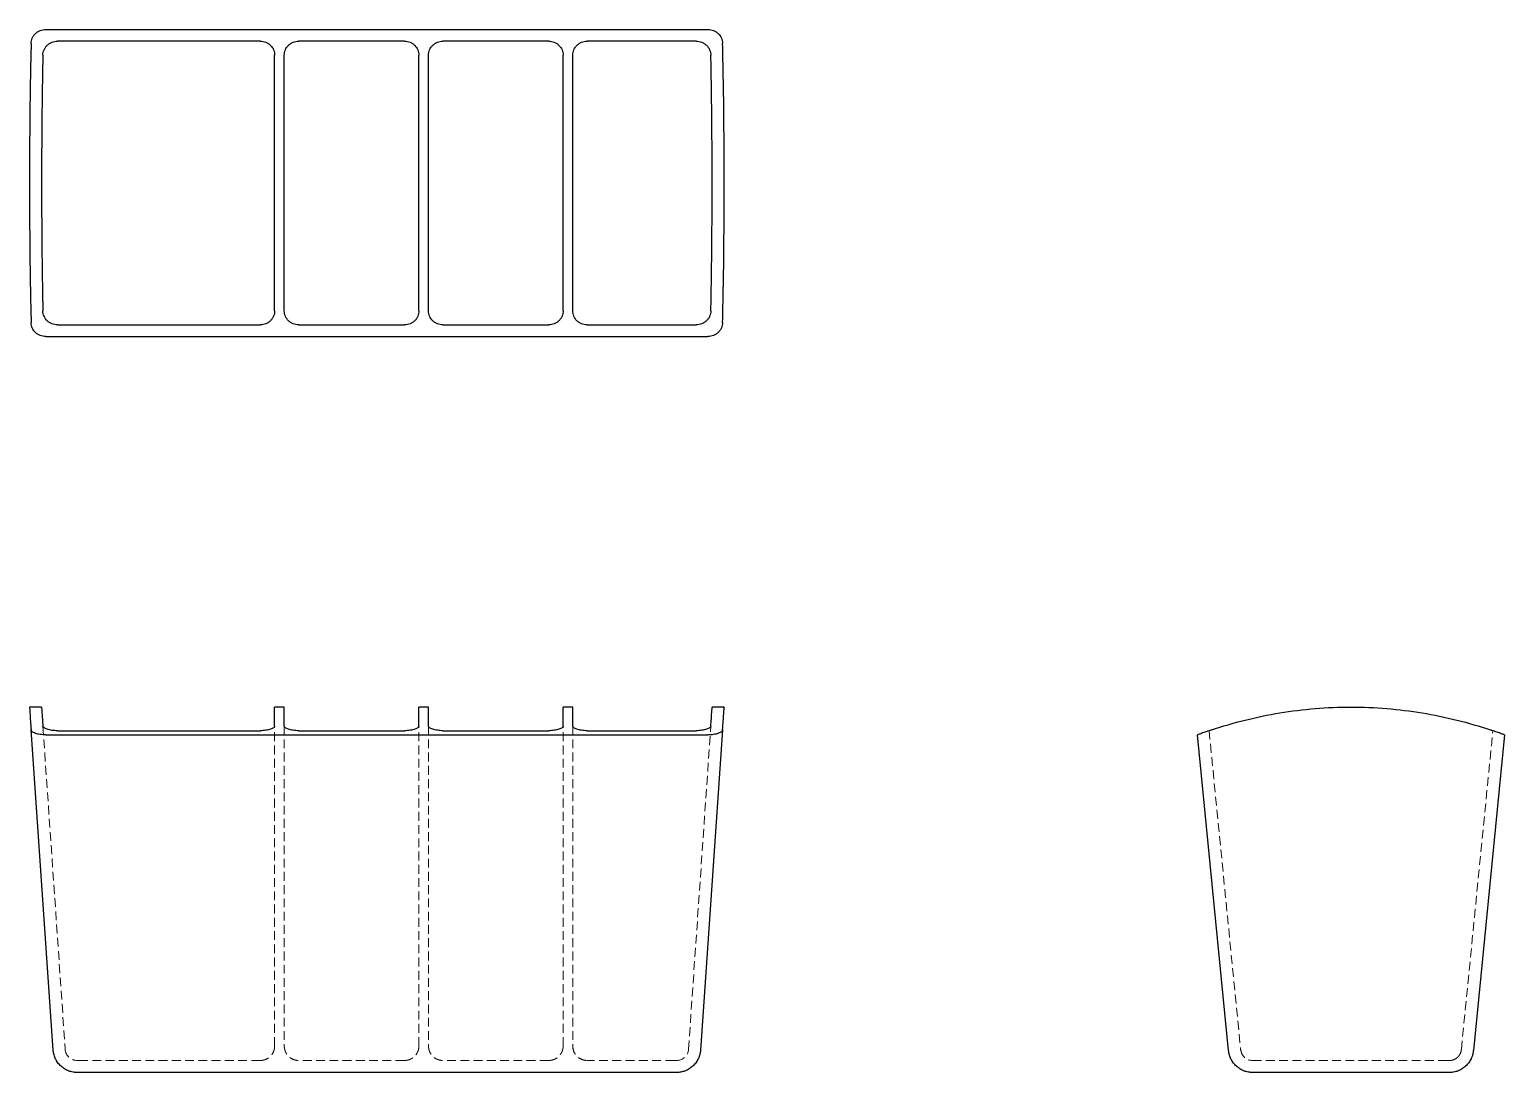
# Model space of a CAD drawing. Header units: millimetres. Extents: x 33 to 245, y 30 to 180.
import ezdxf

# ---------------------------------------------------------------- set-up
doc = ezdxf.new("R2010")
doc.units = ezdxf.units.MM
doc.linetypes.add('HIDDEN', pattern=[1.905, 1.27, -0.635])

msp = doc.modelspace()

# ---------------------------------------------------------------- linework, layer by layer
at = {"color": 7, "linetype": 'Continuous', "lineweight": 25}
for p, q in [((35.42, 180.06), (130.58, 180.06)), ((66.24, 178.39), (37.11, 178.39)), ((86.97, 178.39), (71.77, 178.39)), ((107.7, 178.39), (92.5, 178.39)), ((128.89, 178.39), (113.23, 178.39)), ((68.31, 139.63), (68.31, 176.37)), ((69.69, 139.63), (69.69, 176.37)), ((89.04, 139.63), (89.04, 176.37)), ((90.42, 139.63), (90.42, 176.37)), ((109.77, 139.63), (109.77, 176.37)), ((111.15, 139.63), (111.15, 176.37)), ((35.42, 135.94), (130.58, 135.94)), ((37.11, 137.61), (66.24, 137.61)), ((71.77, 137.61), (86.97, 137.61)), ((92.5, 137.61), (107.7, 137.61)), ((113.23, 137.61), (128.89, 137.61)), ((34.81, 82.69), (33.08, 82.69)), ((69.69, 82.69), (68.31, 82.69)), ((68.31, 79.95), (68.31, 82.69)), ((69.69, 79.95), (69.69, 82.69)), ((90.42, 82.69), (89.04, 82.69)), ((89.04, 79.95), (89.04, 82.69)), ((90.42, 79.95), (90.42, 82.69)), ((111.15, 82.69), (109.77, 82.69)), ((109.77, 79.95), (109.77, 82.69)), ((111.15, 79.95), (111.15, 82.69)), ((132.92, 82.69), (131.19, 82.69)), ((36.48, 33.39), (33.31, 79.4)), ((35.42, 78.69), (130.58, 78.69)), ((37.11, 79.29), (66.24, 79.29)), ((71.77, 79.29), (86.97, 79.29)), ((92.5, 79.29), (107.7, 79.29)), ((113.23, 79.29), (128.89, 79.29)), ((132.69, 79.4), (129.52, 33.39)), ((205.41, 33.33), (200.94, 78.69)), ((245.06, 78.69), (240.59, 33.33)), ((126.07, 30.18), (39.93, 30.18)), ((237.14, 30.18), (208.86, 30.18))]:
    msp.add_line(p, q, dxfattribs=at)
at = {"color": 7, "linetype": 'HIDDEN', "lineweight": 18}
for p, q in [((35, 79.94), (38.21, 33.51)), ((68.31, 33.98), (68.31, 79.95)), ((69.69, 79.95), (69.69, 33.98)), ((89.04, 33.98), (89.04, 79.95)), ((90.42, 79.95), (90.42, 33.98)), ((109.77, 33.98), (109.77, 79.95)), ((111.15, 79.95), (111.15, 33.98)), ((127.79, 33.51), (131, 79.94)), ((202.61, 79.29), (207.14, 33.46)), ((238.86, 33.46), (243.39, 79.29)), ((66.24, 31.9), (40.27, 31.9)), ((86.97, 31.9), (71.77, 31.9)), ((107.7, 31.9), (92.5, 31.9)), ((125.73, 31.9), (113.23, 31.9)), ((236.8, 31.9), (209.2, 31.9)), ((238.78, 33.45), (238.86, 33.46))]:
    msp.add_line(p, q, dxfattribs=at)
for centre, start, end in [((39.93, 33.63), 183.9517, 270), ((126.07, 33.63), 270, 356.0483), ((208.86, 33.63), 185.6359, 270), ((237.14, 33.63), 270, 291.6075), ((237.14, 33.63), 331.5259, 354.3641)]:
    msp.add_arc(centre, 1.73, start, end, dxfattribs=at)
at = {"color": 7, "linetype": 'Continuous', "lineweight": 25}
for points, knots in [([(33.31, 178.06), (33.31, 178.19), (33.32, 178.32), (33.38, 178.58), (33.42, 178.7), (33.53, 178.94), (33.6, 179.06), (33.75, 179.27), (33.84, 179.38), (34.03, 179.56), (34.14, 179.64), (34.36, 179.79), (34.49, 179.85), (34.86, 180.01), (35.14, 180.06), (35.42, 180.06)], [0, 0, 0, 0, 0.125, 0.125, 0.25, 0.25, 0.375, 0.375, 0.5, 0.5, 0.625, 0.625, 0.75, 0.75, 1, 1, 1, 1]), ([(35, 176.38), (35, 176.51), (35.02, 176.64), (35.08, 176.9), (35.12, 177.02), (35.23, 177.27), (35.29, 177.38), (35.44, 177.6), (35.53, 177.7), (35.72, 177.89), (35.83, 177.97), (36.06, 178.12), (36.18, 178.18), (36.56, 178.33), (36.83, 178.39), (37.11, 178.39)], [0, 0, 0, 0, 0.125, 0.125, 0.25, 0.25, 0.375, 0.375, 0.5, 0.5, 0.625, 0.625, 0.75, 0.75, 1, 1, 1, 1]), ([(66.24, 178.39), (66.38, 178.39), (66.51, 178.37), (66.78, 178.32), (66.92, 178.28), (67.17, 178.18), (67.29, 178.11), (67.51, 177.97), (67.62, 177.88), (67.9, 177.6), (68.06, 177.38), (68.21, 177.01), (68.25, 176.89), (68.3, 176.63), (68.31, 176.5), (68.31, 176.37)], [0, 0, 0, 0, 0.125, 0.125, 0.25, 0.25, 0.375, 0.375, 0.5, 0.5, 0.75, 0.75, 0.875, 0.875, 1, 1, 1, 1]), ([(69.69, 176.37), (69.69, 176.5), (69.71, 176.63), (69.76, 176.89), (69.8, 177.01), (69.9, 177.26), (69.96, 177.37), (70.11, 177.59), (70.2, 177.69), (70.39, 177.88), (70.49, 177.96), (70.72, 178.11), (70.84, 178.18), (71.22, 178.33), (71.49, 178.39), (71.77, 178.39)], [0, 0, 0, 0, 0.125, 0.125, 0.25, 0.25, 0.375, 0.375, 0.5, 0.5, 0.625, 0.625, 0.75, 0.75, 1, 1, 1, 1]), ([(86.97, 178.39), (87.11, 178.39), (87.24, 178.37), (87.51, 178.32), (87.64, 178.28), (87.9, 178.18), (88.02, 178.11), (88.24, 177.97), (88.35, 177.88), (88.63, 177.6), (88.78, 177.38), (88.94, 177.01), (88.98, 176.89), (89.03, 176.63), (89.04, 176.5), (89.04, 176.37)], [0, 0, 0, 0, 0.125, 0.125, 0.25, 0.25, 0.375, 0.375, 0.5, 0.5, 0.75, 0.75, 0.875, 0.875, 1, 1, 1, 1]), ([(90.42, 176.37), (90.42, 176.5), (90.44, 176.63), (90.49, 176.89), (90.53, 177.01), (90.63, 177.26), (90.69, 177.37), (90.84, 177.59), (90.93, 177.69), (91.12, 177.88), (91.22, 177.96), (91.45, 178.11), (91.57, 178.18), (91.94, 178.33), (92.22, 178.39), (92.5, 178.39)], [0, 0, 0, 0, 0.125, 0.125, 0.25, 0.25, 0.375, 0.375, 0.5, 0.5, 0.625, 0.625, 0.75, 0.75, 1, 1, 1, 1]), ([(107.7, 178.39), (107.84, 178.39), (107.97, 178.37), (108.24, 178.32), (108.37, 178.28), (108.62, 178.18), (108.74, 178.11), (108.97, 177.97), (109.08, 177.88), (109.36, 177.6), (109.51, 177.38), (109.67, 177.01), (109.7, 176.89), (109.76, 176.63), (109.77, 176.5), (109.77, 176.37)], [0, 0, 0, 0, 0.125, 0.125, 0.25, 0.25, 0.375, 0.375, 0.5, 0.5, 0.75, 0.75, 0.875, 0.875, 1, 1, 1, 1]), ([(111.15, 176.37), (111.15, 176.5), (111.17, 176.63), (111.22, 176.89), (111.26, 177.01), (111.36, 177.26), (111.42, 177.37), (111.57, 177.59), (111.66, 177.69), (111.85, 177.88), (111.95, 177.96), (112.18, 178.11), (112.3, 178.18), (112.67, 178.33), (112.95, 178.39), (113.23, 178.39)], [0, 0, 0, 0, 0.125, 0.125, 0.25, 0.25, 0.375, 0.375, 0.5, 0.5, 0.625, 0.625, 0.75, 0.75, 1, 1, 1, 1]), ([(128.89, 178.39), (129.03, 178.39), (129.17, 178.37), (129.43, 178.32), (129.57, 178.28), (129.82, 178.18), (129.94, 178.12), (130.17, 177.97), (130.28, 177.89), (130.56, 177.61), (130.72, 177.39), (130.93, 176.91), (130.99, 176.65), (131, 176.38)], [0, 0, 0, 0, 0.125, 0.125, 0.25, 0.25, 0.375, 0.375, 0.5, 0.5, 0.75, 0.75, 1, 1, 1, 1]), ([(130.58, 180.06), (130.72, 180.06), (130.86, 180.05), (131.13, 180), (131.26, 179.96), (131.51, 179.85), (131.63, 179.79), (131.86, 179.65), (131.97, 179.56), (132.26, 179.29), (132.41, 179.06), (132.63, 178.59), (132.69, 178.33), (132.69, 178.06)], [0, 0, 0, 0, 0.125, 0.125, 0.25, 0.25, 0.375, 0.375, 0.5, 0.5, 0.75, 0.75, 1, 1, 1, 1]), ([(33.31, 178.06), (33.23, 174.89), (33.17, 171.6), (33.1, 164.87), (33.08, 161.43), (33.08, 154.57), (33.1, 151.13), (33.17, 144.4), (33.23, 141.11), (33.31, 137.94)], [0, 0, 0, 0, 0.25, 0.25, 0.5, 0.5, 0.75, 0.75, 1, 1, 1, 1]), ([(35, 176.38), (34.94, 173.45), (34.89, 170.42), (34.83, 164.26), (34.81, 161.13), (34.81, 154.87), (34.83, 151.74), (34.89, 145.58), (34.94, 142.55), (35, 139.62)], [0, 0, 0, 0, 0.25, 0.25, 0.5, 0.5, 0.75, 0.75, 1, 1, 1, 1]), ([(131, 139.62), (131.06, 142.55), (131.11, 145.58), (131.17, 151.74), (131.19, 154.87), (131.19, 161.13), (131.17, 164.26), (131.11, 170.42), (131.06, 173.45), (131, 176.38)], [0, 0, 0, 0, 0.25, 0.25, 0.5, 0.5, 0.75, 0.75, 1, 1, 1, 1]), ([(132.69, 137.94), (132.77, 141.11), (132.83, 144.4), (132.9, 151.13), (132.92, 154.57), (132.92, 161.43), (132.9, 164.87), (132.83, 171.6), (132.77, 174.89), (132.69, 178.06)], [0, 0, 0, 0, 0.25, 0.25, 0.5, 0.5, 0.75, 0.75, 1, 1, 1, 1]), ([(35.42, 135.94), (35.28, 135.94), (35.14, 135.95), (34.87, 136), (34.74, 136.04), (34.49, 136.15), (34.37, 136.21), (34.14, 136.35), (34.03, 136.44), (33.74, 136.71), (33.59, 136.94), (33.37, 137.41), (33.31, 137.67), (33.31, 137.94)], [0, 0, 0, 0, 0.125, 0.125, 0.25, 0.25, 0.375, 0.375, 0.5, 0.5, 0.75, 0.75, 1, 1, 1, 1]), ([(37.11, 137.61), (36.97, 137.61), (36.83, 137.63), (36.57, 137.68), (36.43, 137.72), (36.18, 137.82), (36.06, 137.88), (35.83, 138.03), (35.72, 138.11), (35.44, 138.39), (35.28, 138.61), (35.07, 139.09), (35.01, 139.35), (35, 139.62)], [0, 0, 0, 0, 0.125, 0.125, 0.25, 0.25, 0.375, 0.375, 0.5, 0.5, 0.75, 0.75, 1, 1, 1, 1]), ([(68.31, 139.63), (68.31, 139.5), (68.3, 139.37), (68.25, 139.11), (68.21, 138.99), (68.11, 138.74), (68.04, 138.63), (67.9, 138.41), (67.81, 138.31), (67.62, 138.12), (67.52, 138.04), (67.29, 137.89), (67.17, 137.82), (66.79, 137.67), (66.52, 137.61), (66.24, 137.61)], [0, 0, 0, 0, 0.125, 0.125, 0.25, 0.25, 0.375, 0.375, 0.5, 0.5, 0.625, 0.625, 0.75, 0.75, 1, 1, 1, 1]), ([(71.77, 137.61), (71.63, 137.61), (71.49, 137.63), (71.23, 137.68), (71.09, 137.72), (70.84, 137.82), (70.72, 137.89), (70.5, 138.03), (70.39, 138.12), (70.11, 138.4), (69.95, 138.62), (69.8, 138.99), (69.76, 139.11), (69.71, 139.37), (69.69, 139.5), (69.69, 139.63)], [0, 0, 0, 0, 0.125, 0.125, 0.25, 0.25, 0.375, 0.375, 0.5, 0.5, 0.75, 0.75, 0.875, 0.875, 1, 1, 1, 1]), ([(89.04, 139.63), (89.04, 139.5), (89.03, 139.37), (88.98, 139.11), (88.94, 138.99), (88.84, 138.74), (88.77, 138.63), (88.62, 138.41), (88.54, 138.31), (88.35, 138.12), (88.24, 138.04), (88.02, 137.89), (87.9, 137.82), (87.52, 137.67), (87.25, 137.61), (86.97, 137.61)], [0, 0, 0, 0, 0.125, 0.125, 0.25, 0.25, 0.375, 0.375, 0.5, 0.5, 0.625, 0.625, 0.75, 0.75, 1, 1, 1, 1]), ([(92.5, 137.61), (92.36, 137.61), (92.22, 137.63), (91.95, 137.68), (91.82, 137.72), (91.57, 137.82), (91.45, 137.89), (91.22, 138.03), (91.12, 138.12), (90.83, 138.4), (90.68, 138.62), (90.53, 138.99), (90.49, 139.11), (90.44, 139.37), (90.42, 139.5), (90.42, 139.63)], [0, 0, 0, 0, 0.125, 0.125, 0.25, 0.25, 0.375, 0.375, 0.5, 0.5, 0.75, 0.75, 0.875, 0.875, 1, 1, 1, 1]), ([(109.77, 139.63), (109.77, 139.5), (109.76, 139.37), (109.71, 139.11), (109.67, 138.99), (109.56, 138.74), (109.5, 138.63), (109.35, 138.41), (109.27, 138.31), (109.08, 138.12), (108.97, 138.04), (108.75, 137.89), (108.63, 137.82), (108.25, 137.67), (107.97, 137.61), (107.7, 137.61)], [0, 0, 0, 0, 0.125, 0.125, 0.25, 0.25, 0.375, 0.375, 0.5, 0.5, 0.625, 0.625, 0.75, 0.75, 1, 1, 1, 1]), ([(113.23, 137.61), (113.09, 137.61), (112.95, 137.63), (112.68, 137.68), (112.55, 137.72), (112.3, 137.82), (112.18, 137.89), (111.95, 138.03), (111.85, 138.12), (111.56, 138.4), (111.41, 138.62), (111.26, 138.99), (111.22, 139.11), (111.17, 139.37), (111.15, 139.5), (111.15, 139.63)], [0, 0, 0, 0, 0.125, 0.125, 0.25, 0.25, 0.375, 0.375, 0.5, 0.5, 0.75, 0.75, 0.875, 0.875, 1, 1, 1, 1]), ([(131, 139.62), (131, 139.49), (130.98, 139.36), (130.92, 139.1), (130.88, 138.98), (130.77, 138.73), (130.71, 138.62), (130.56, 138.4), (130.47, 138.3), (130.28, 138.11), (130.17, 138.03), (129.94, 137.88), (129.82, 137.82), (129.44, 137.67), (129.17, 137.61), (128.89, 137.61)], [0, 0, 0, 0, 0.125, 0.125, 0.25, 0.25, 0.375, 0.375, 0.5, 0.5, 0.625, 0.625, 0.75, 0.75, 1, 1, 1, 1]), ([(132.69, 137.94), (132.69, 137.81), (132.68, 137.68), (132.62, 137.42), (132.58, 137.3), (132.47, 137.06), (132.4, 136.94), (132.25, 136.73), (132.16, 136.62), (131.97, 136.44), (131.86, 136.36), (131.64, 136.21), (131.51, 136.15), (131.14, 135.99), (130.86, 135.94), (130.58, 135.94)], [0, 0, 0, 0, 0.125, 0.125, 0.25, 0.25, 0.375, 0.375, 0.5, 0.5, 0.625, 0.625, 0.75, 0.75, 1, 1, 1, 1]), ([(202.94, 79.4), (206.11, 80.47), (209.4, 81.3), (216.13, 82.41), (219.57, 82.69), (226.43, 82.69), (229.87, 82.41), (236.6, 81.3), (239.89, 80.47), (243.06, 79.4)], [0, 0, 0, 0, 0.25, 0.25, 0.5, 0.5, 0.75, 0.75, 1, 1, 1, 1]), ([(33.08, 82.65), (33.08, 82.65), (33.08, 82.67), (33.1, 82.35), (33.15, 81.69), (33.21, 80.74), (33.27, 79.85), (33.31, 79.4)], [0, 0, 0, 0, 0.12104, 0.342639, 0.563363, 0.78266, 1, 1, 1, 1]), ([(34.81, 82.66), (34.81, 82.66), (34.81, 82.68), (34.83, 82.4), (34.87, 81.86), (34.92, 81.06), (34.97, 80.32), (35, 79.94)], [0, 0, 0, 0, 0.120867, 0.342199, 0.562804, 0.782219, 1, 1, 1, 1]), ([(131, 79.94), (131.03, 80.32), (131.08, 81.08), (131.13, 81.89), (131.17, 82.43), (131.19, 82.69), (131.19, 82.66), (131.19, 82.66)], [0, 0, 0, 0, 0.221757, 0.445201, 0.66986, 0.895248, 1, 1, 1, 1]), ([(132.69, 79.4), (132.73, 79.85), (132.79, 80.76), (132.86, 81.73), (132.9, 82.37), (132.92, 82.69), (132.92, 82.66), (132.92, 82.65)], [0, 0, 0, 0, 0.221312, 0.444643, 0.669432, 0.895097, 1, 1, 1, 1]), ([(35.42, 78.69), (35.28, 78.69), (35.14, 78.7), (34.87, 78.72), (34.74, 78.73), (34.49, 78.77), (34.37, 78.79), (34.14, 78.85), (34.03, 78.88), (33.74, 78.98), (33.59, 79.06), (33.37, 79.23), (33.31, 79.32), (33.31, 79.4)], [0, 0, 0, 0, 0.125, 0.125, 0.25, 0.25, 0.375, 0.375, 0.5, 0.5, 0.75, 0.75, 1, 1, 1, 1]), ([(37.11, 79.29), (36.97, 79.29), (36.83, 79.3), (36.57, 79.32), (36.43, 79.33), (36.18, 79.36), (36.06, 79.39), (35.83, 79.44), (35.72, 79.46), (35.44, 79.56), (35.28, 79.63), (35.07, 79.78), (35.01, 79.86), (35, 79.94)], [0, 0, 0, 0, 0.125, 0.125, 0.25, 0.25, 0.375, 0.375, 0.5, 0.5, 0.75, 0.75, 1, 1, 1, 1]), ([(68.31, 79.95), (68.31, 79.91), (68.3, 79.87), (68.25, 79.79), (68.21, 79.75), (68.11, 79.67), (68.04, 79.63), (67.9, 79.56), (67.81, 79.53), (67.62, 79.47), (67.52, 79.44), (67.29, 79.39), (67.17, 79.37), (66.79, 79.31), (66.52, 79.29), (66.24, 79.29)], [0, 0, 0, 0, 0.125, 0.125, 0.25, 0.25, 0.375, 0.375, 0.5, 0.5, 0.625, 0.625, 0.75, 0.75, 1, 1, 1, 1]), ([(71.77, 79.29), (71.63, 79.29), (71.49, 79.3), (71.23, 79.32), (71.09, 79.33), (70.84, 79.37), (70.72, 79.39), (70.5, 79.44), (70.39, 79.47), (70.11, 79.56), (69.95, 79.63), (69.8, 79.75), (69.76, 79.79), (69.71, 79.87), (69.69, 79.91), (69.69, 79.95)], [0, 0, 0, 0, 0.125, 0.125, 0.25, 0.25, 0.375, 0.375, 0.5, 0.5, 0.75, 0.75, 0.875, 0.875, 1, 1, 1, 1]), ([(89.04, 79.95), (89.04, 79.91), (89.03, 79.87), (88.98, 79.79), (88.94, 79.75), (88.84, 79.67), (88.77, 79.63), (88.62, 79.56), (88.54, 79.53), (88.35, 79.47), (88.24, 79.44), (88.02, 79.39), (87.9, 79.37), (87.52, 79.31), (87.25, 79.29), (86.97, 79.29)], [0, 0, 0, 0, 0.125, 0.125, 0.25, 0.25, 0.375, 0.375, 0.5, 0.5, 0.625, 0.625, 0.75, 0.75, 1, 1, 1, 1]), ([(92.5, 79.29), (92.36, 79.29), (92.22, 79.3), (91.95, 79.32), (91.82, 79.33), (91.57, 79.37), (91.45, 79.39), (91.22, 79.44), (91.12, 79.47), (90.83, 79.56), (90.68, 79.63), (90.53, 79.75), (90.49, 79.79), (90.44, 79.87), (90.42, 79.91), (90.42, 79.95)], [0, 0, 0, 0, 0.125, 0.125, 0.25, 0.25, 0.375, 0.375, 0.5, 0.5, 0.75, 0.75, 0.875, 0.875, 1, 1, 1, 1]), ([(109.77, 79.95), (109.77, 79.91), (109.76, 79.87), (109.71, 79.79), (109.67, 79.75), (109.56, 79.67), (109.5, 79.63), (109.35, 79.56), (109.27, 79.53), (109.08, 79.47), (108.97, 79.44), (108.75, 79.39), (108.63, 79.37), (108.25, 79.31), (107.97, 79.29), (107.7, 79.29)], [0, 0, 0, 0, 0.125, 0.125, 0.25, 0.25, 0.375, 0.375, 0.5, 0.5, 0.625, 0.625, 0.75, 0.75, 1, 1, 1, 1]), ([(113.23, 79.29), (113.09, 79.29), (112.95, 79.3), (112.68, 79.32), (112.55, 79.33), (112.3, 79.37), (112.18, 79.39), (111.95, 79.44), (111.85, 79.47), (111.56, 79.56), (111.41, 79.63), (111.26, 79.75), (111.22, 79.79), (111.17, 79.87), (111.15, 79.91), (111.15, 79.95)], [0, 0, 0, 0, 0.125, 0.125, 0.25, 0.25, 0.375, 0.375, 0.5, 0.5, 0.75, 0.75, 0.875, 0.875, 1, 1, 1, 1]), ([(131, 79.94), (131, 79.9), (130.98, 79.86), (130.92, 79.78), (130.88, 79.74), (130.77, 79.67), (130.71, 79.63), (130.56, 79.56), (130.47, 79.53), (130.28, 79.46), (130.17, 79.44), (129.94, 79.39), (129.82, 79.37), (129.44, 79.31), (129.17, 79.29), (128.89, 79.29)], [0, 0, 0, 0, 0.125, 0.125, 0.25, 0.25, 0.375, 0.375, 0.5, 0.5, 0.625, 0.625, 0.75, 0.75, 1, 1, 1, 1]), ([(132.69, 79.4), (132.69, 79.36), (132.68, 79.32), (132.62, 79.23), (132.58, 79.18), (132.47, 79.1), (132.4, 79.06), (132.25, 78.98), (132.16, 78.95), (131.97, 78.88), (131.86, 78.85), (131.64, 78.79), (131.51, 78.77), (131.14, 78.71), (130.86, 78.69), (130.58, 78.69)], [0, 0, 0, 0, 0.125, 0.125, 0.25, 0.25, 0.375, 0.375, 0.5, 0.5, 0.625, 0.625, 0.75, 0.75, 1, 1, 1, 1]), ([(202.94, 79.4), (202.81, 79.36), (202.68, 79.32), (202.42, 79.23), (202.3, 79.18), (202.06, 79.1), (201.94, 79.06), (201.73, 78.98), (201.62, 78.95), (201.44, 78.88), (201.36, 78.85), (201.21, 78.79), (201.15, 78.77), (200.99, 78.71), (200.94, 78.69), (200.94, 78.69)], [0, 0, 0, 0, 0.125, 0.125, 0.25, 0.25, 0.375, 0.375, 0.5, 0.5, 0.625, 0.625, 0.75, 0.75, 1, 1, 1, 1]), ([(245.06, 78.69), (245.06, 78.69), (245.05, 78.7), (245, 78.72), (244.96, 78.73), (244.85, 78.77), (244.79, 78.79), (244.65, 78.85), (244.56, 78.88), (244.29, 78.98), (244.06, 79.06), (243.59, 79.23), (243.33, 79.32), (243.06, 79.4)], [0, 0, 0, 0, 0.125, 0.125, 0.25, 0.25, 0.375, 0.375, 0.5, 0.5, 0.75, 0.75, 1, 1, 1, 1]), ([(39.93, 30.18), (39.87, 30.18), (39.75, 30.18), (39.59, 30.19), (39.45, 30.21), (39.26, 30.24), (39.02, 30.29), (38.6, 30.43), (38.12, 30.67), (37.59, 31.07), (37.15, 31.55), (36.87, 32.01), (36.7, 32.4), (36.6, 32.69), (36.53, 32.99), (36.5, 33.19), (36.49, 33.29)], [0, 0, 0, 0, 0.037992, 0.070917, 0.098774, 0.121564, 0.188929, 0.24895, 0.38775, 0.511289, 0.642909, 0.766707, 0.826113, 0.884754, 0.942694, 1, 1, 1, 1]), ([(129.51, 33.29), (129.5, 33.24), (129.49, 33.12), (129.46, 32.95), (129.42, 32.78), (129.37, 32.61), (129.32, 32.44), (129.25, 32.28), (129.11, 31.98), (128.85, 31.55), (128.41, 31.07), (127.88, 30.67), (127.4, 30.43), (126.98, 30.29), (126.69, 30.23), (126.39, 30.19), (126.19, 30.18), (126.07, 30.18)], [0, 0, 0, 0, 0.032678, 0.065555, 0.098642, 0.131952, 0.165498, 0.199292, 0.233344, 0.357132, 0.488753, 0.612283, 0.751085, 0.811098, 0.878466, 0.929101, 1, 1, 1, 1]), ([(208.86, 30.18), (208.79, 30.18), (208.68, 30.18), (208.52, 30.19), (208.38, 30.21), (208.19, 30.24), (207.95, 30.29), (207.53, 30.43), (207.05, 30.67), (206.51, 31.07), (206.08, 31.55), (205.79, 32.01), (205.62, 32.4), (205.53, 32.69), (205.46, 32.99), (205.43, 33.19), (205.42, 33.29)], [0, 0, 0, 0, 0.0379918, 0.0709166, 0.098774, 0.121564, 0.1889289, 0.2489497, 0.3877502, 0.5112894, 0.6429094, 0.7667065, 0.826113, 0.8847539, 0.9426939, 1, 1, 1, 1]), ([(240.58, 33.29), (240.57, 33.24), (240.56, 33.12), (240.53, 32.95), (240.49, 32.78), (240.45, 32.61), (240.39, 32.44), (240.32, 32.28), (240.19, 31.98), (239.92, 31.55), (239.49, 31.07), (238.95, 30.67), (238.47, 30.43), (238.05, 30.29), (237.77, 30.23), (237.46, 30.19), (237.26, 30.18), (237.14, 30.18)], [0, 0, 0, 0, 0.032678, 0.065555, 0.098642, 0.131952, 0.165498, 0.199292, 0.233344, 0.357132, 0.488753, 0.612283, 0.751085, 0.811098, 0.878466, 0.929101, 1, 1, 1, 1])]:
    msp.add_open_spline(points, degree=3, knots=knots, dxfattribs=at)
at = {"color": 7, "linetype": 'HIDDEN', "lineweight": 18}
for points, knots in [([(66.24, 31.9), (66.28, 31.91), (66.37, 31.91), (66.5, 31.92), (66.63, 31.94), (66.75, 31.97), (66.88, 32), (67.09, 32.08), (67.38, 32.23), (67.71, 32.5), (67.98, 32.83), (68.14, 33.14), (68.24, 33.42), (68.3, 33.68), (68.31, 33.87), (68.31, 33.98)], [0, 0, 0, 0, 0.0394096, 0.0789825, 0.1187223, 0.1586324, 0.1987162, 0.2389769, 0.3655853, 0.4982671, 0.6215991, 0.7586939, 0.8214056, 0.9018457, 1, 1, 1, 1]), ([(69.69, 33.98), (69.7, 33.93), (69.7, 33.84), (69.71, 33.71), (69.73, 33.59), (69.76, 33.48), (69.78, 33.38), (69.81, 33.29), (69.88, 33.1), (70.03, 32.83), (70.3, 32.5), (70.62, 32.23), (70.95, 32.06), (71.25, 31.96), (71.51, 31.91), (71.68, 31.91), (71.77, 31.9)], [0, 0, 0, 0, 0.044268, 0.085278, 0.123029, 0.157521, 0.188753, 0.216727, 0.241441, 0.378524, 0.501863, 0.634532, 0.761148, 0.841446, 0.921054, 1, 1, 1, 1]), ([(86.97, 31.9), (87.01, 31.91), (87.1, 31.91), (87.23, 31.92), (87.36, 31.94), (87.48, 31.97), (87.61, 32), (87.82, 32.08), (88.11, 32.23), (88.44, 32.5), (88.71, 32.83), (88.87, 33.14), (88.97, 33.42), (89.03, 33.68), (89.04, 33.87), (89.04, 33.98)], [0, 0, 0, 0, 0.03941, 0.078983, 0.118722, 0.158632, 0.198716, 0.238977, 0.365585, 0.498267, 0.621599, 0.758694, 0.821406, 0.901846, 1, 1, 1, 1]), ([(90.42, 33.98), (90.42, 33.93), (90.43, 33.84), (90.44, 33.71), (90.46, 33.59), (90.48, 33.48), (90.51, 33.38), (90.54, 33.29), (90.61, 33.1), (90.76, 32.83), (91.03, 32.5), (91.35, 32.23), (91.68, 32.06), (91.98, 31.96), (92.24, 31.91), (92.41, 31.91), (92.5, 31.9)], [0, 0, 0, 0, 0.0442682, 0.0852779, 0.1230287, 0.1575205, 0.1887532, 0.2167265, 0.2414406, 0.3785235, 0.5018626, 0.6345324, 0.7611479, 0.8414459, 0.9210541, 1, 1, 1, 1]), ([(107.7, 31.9), (107.74, 31.91), (107.83, 31.91), (107.96, 31.92), (108.08, 31.94), (108.21, 31.97), (108.34, 32), (108.55, 32.08), (108.84, 32.23), (109.17, 32.5), (109.44, 32.83), (109.6, 33.14), (109.7, 33.42), (109.76, 33.68), (109.77, 33.87), (109.77, 33.98)], [0, 0, 0, 0, 0.03941, 0.078983, 0.118722, 0.158632, 0.198716, 0.238977, 0.365585, 0.498267, 0.621599, 0.758694, 0.821406, 0.901846, 1, 1, 1, 1]), ([(111.15, 33.98), (111.15, 33.93), (111.16, 33.84), (111.17, 33.71), (111.19, 33.59), (111.21, 33.48), (111.24, 33.38), (111.27, 33.29), (111.34, 33.1), (111.48, 32.83), (111.76, 32.5), (112.08, 32.23), (112.41, 32.06), (112.71, 31.96), (112.97, 31.91), (113.14, 31.91), (113.23, 31.9)], [0, 0, 0, 0, 0.0442682, 0.0852779, 0.1230287, 0.1575205, 0.1887532, 0.2167265, 0.2414406, 0.3785235, 0.5018626, 0.6345324, 0.7611479, 0.8414459, 0.9210541, 1, 1, 1, 1]), ([(111.15, 33.98), (111.18, 33.74), (111.21, 33.39), (111.44, 32.92), (111.68, 32.59), (112, 32.29), (112.39, 32.07), (112.8, 31.93), (113.09, 31.91), (113.23, 31.9)], [0, 0, 0, 0, 0.225331, 0.346336, 0.473152, 0.604784, 0.738857, 0.871821, 1, 1, 1, 1]), ([(40.27, 31.9), (40.23, 31.9), (40.19, 31.9), (40.11, 31.9), (40.06, 31.9), (40, 31.9), (39.97, 31.9), (39.94, 31.9), (39.93, 31.9), (39.93, 31.9)], [0, 0, 0, 0, 0.25, 0.25, 0.5, 0.5, 0.75, 0.75, 1, 1, 1, 1]), ([(126.07, 31.9), (126.07, 31.9), (126.06, 31.9), (126.03, 31.9), (126, 31.9), (125.94, 31.9), (125.89, 31.9), (125.81, 31.9), (125.77, 31.9), (125.73, 31.9)], [0, 0, 0, 0, 0.25, 0.25, 0.5, 0.5, 0.75, 0.75, 1, 1, 1, 1]), ([(207.18, 33.44), (207.2, 33.3), (207.24, 32.99), (207.47, 32.58), (207.81, 32.22), (208.11, 32.08), (208.26, 32.01)], [0, 0, 0, 0, 0.23666, 0.488149, 0.745932, 1, 1, 1, 1]), ([(209.2, 31.9), (209.16, 31.9), (209.12, 31.9), (209.03, 31.9), (208.99, 31.9), (208.92, 31.9), (208.9, 31.9), (208.86, 31.9), (208.86, 31.9), (208.86, 31.9)], [0, 0, 0, 0, 0.25, 0.25, 0.5, 0.5, 0.75, 0.75, 1, 1, 1, 1]), ([(237.14, 31.9), (237.14, 31.9), (237.14, 31.9), (237.1, 31.9), (237.08, 31.9), (237.01, 31.9), (236.97, 31.9), (236.88, 31.9), (236.84, 31.9), (236.8, 31.9)], [0, 0, 0, 0, 0.25, 0.25, 0.5, 0.5, 0.75, 0.75, 1, 1, 1, 1]), ([(237.74, 32.01), (237.89, 32.08), (238.19, 32.22), (238.53, 32.58), (238.76, 32.99), (238.8, 33.3), (238.82, 33.44)], [0, 0, 0, 0, 0.2540678, 0.5118507, 0.7633403, 1, 1, 1, 1])]:
    msp.add_open_spline(points, degree=3, knots=knots, dxfattribs=at)
at = {"color": 7, "linetype": 'Continuous', "lineweight": 25}
for points in [[(36.49, 33.29), (36.49, 33.33), (36.49, 33.36), (36.48, 33.39)], [(129.52, 33.39), (129.51, 33.36), (129.51, 33.33), (129.51, 33.29)], [(205.42, 33.29), (205.42, 33.31), (205.42, 33.32), (205.41, 33.33)], [(240.59, 33.33), (240.58, 33.32), (240.58, 33.31), (240.58, 33.29)]]:
    msp.add_open_spline(points, degree=3, dxfattribs=at)

doc.saveas('drawing.dxf')
